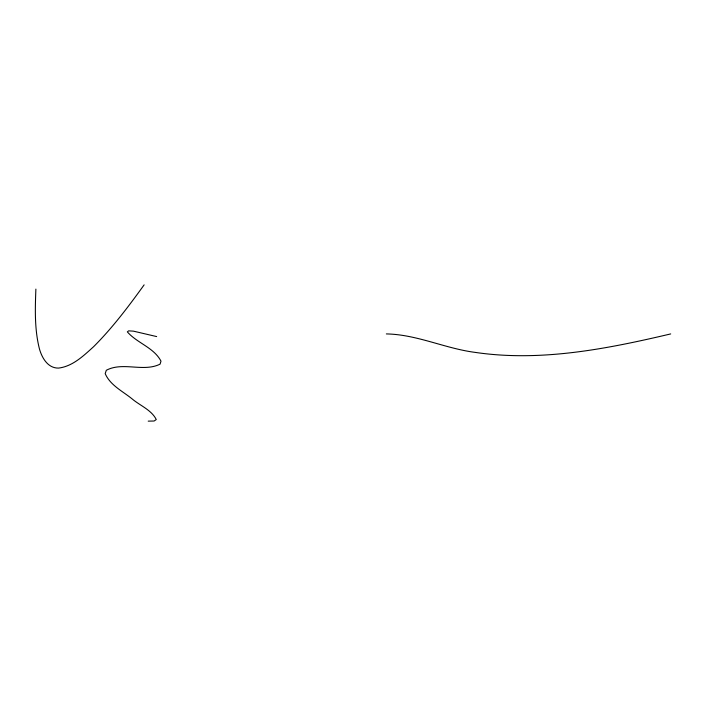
<?xml version="1.0" encoding="UTF-8"?>
<svg xmlns="http://www.w3.org/2000/svg" width="706" height="706" viewBox="0 0 706 706"><rect width="100%" height="100%" fill="white"/><g stroke="black" fill="none" stroke-linecap="round" stroke-linejoin="round"><path stroke-width="1.06" d="M35.882 289.107C35.123 309.051 34.479 329.367 39.43 348.87C41.954 357.933 47.937 368.391 58.66 368.082C72.744 366.299 83.476 355.833 93.554 346.752C112.457 327.884 128.545 306.475 144.13 284.862M670.7 333.92C607.01 348.923 540.752 362.054 475.2 352.391C445.098 348.526 416.928 334.467 386.341 333.92M148.216 421.138L154.12 421.014L156.264 419.54C151.446 409.877 139.894 405.571 131.934 398.749C122.553 391.177 110.189 385.22 105.203 373.65L106.297 370.288C122.853 361.463 143.362 372.415 160.068 364.155L160.994 361.154C153.899 347.511 137.052 343.116 127.345 331.882L128.607 330.858L133.434 331.149L156.653 336.577"/></g></svg>
